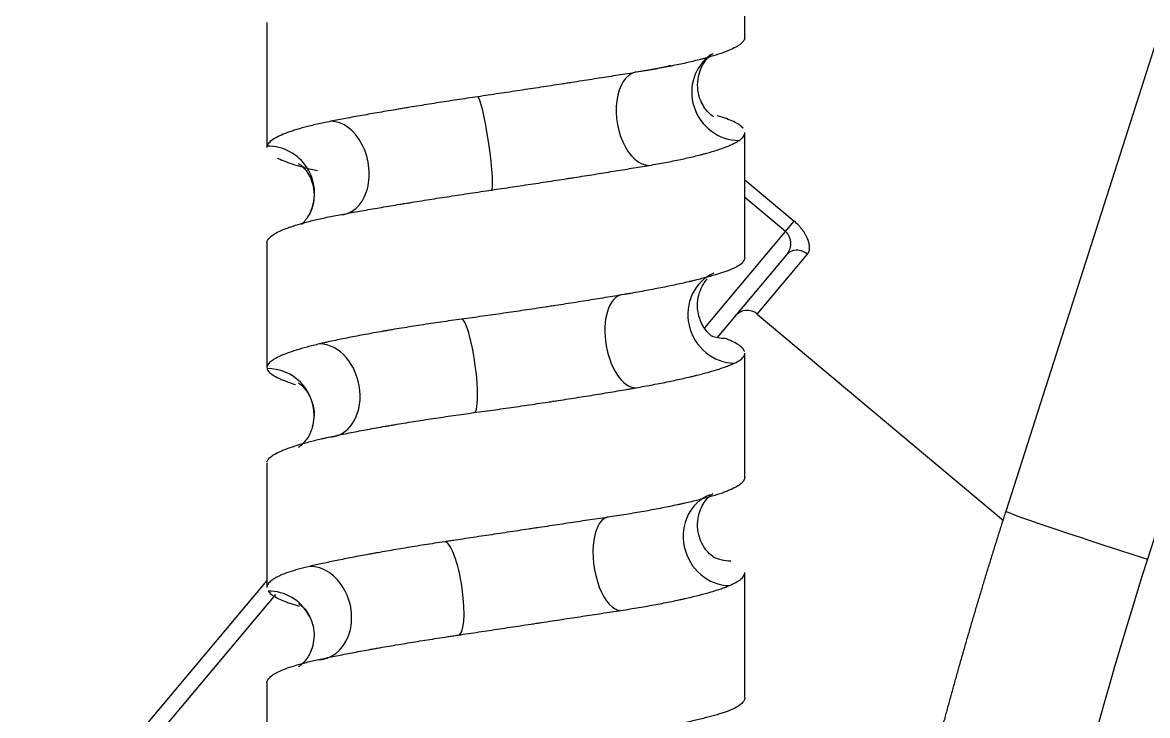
# Model space of a CAD drawing. Header units: millimetres. Extents: x 6110 to 6704, y -2661 to -1821.
# Drawn here: x 6585.37 to 6594.32, y -2381.64 to -2376.13 of the extents above; entities that cross this region are included whole.
import ezdxf

# ---------------------------------------------------------------- set-up
doc = ezdxf.new("R2010")
doc.units = ezdxf.units.MM
doc.header["$LTSCALE"] = 0.1
doc.linetypes.add('HIDDEN2', pattern=[4.7625, 3.175, -1.5875])
doc.layers.add('1', color=4, linetype='HIDDEN2', lineweight=13)
doc.layers.add('DIM', color=3, linetype='Continuous', lineweight=9)

msp = doc.modelspace()

# ---------------------------------------------------------------- hatches: boundary and pattern name
at = {"layer": 'DIM'}
h = msp.add_hatch(dxfattribs=at)
h.set_pattern_fill('ANSI31', color=2)
edge = h.paths.add_edge_path()
edge.add_line((6619.6172, -2595.9805), (6619.6172, -1962.2056))
edge.add_line((6634.6172, -1966.1101), (6619.6172, -1966.1101))
edge.add_line((6634.6172, -2610.9805), (6634.6172, -1966.1101))
edge.add_line((6634.6172, -2610.9805), (6184.4567, -2610.9805))
edge.add_line((6619.6172, -2595.9805), (6184.4567, -2595.9805))
edge.add_line((6184.4567, -2610.9805), (6184.4567, -2595.9805))

# ---------------------------------------------------------------- linework, layer by layer
at = {"layer": '1', "color": 7, "linetype": 'Continuous', "lineweight": -3}
for p, q in [((6593.1962, -2380.015), (6597.5831, -2366.3058)), ((6598.7082, -2366.6868), (6594.3213, -2380.396)), ((6591.1186, -2376.2453), (6591.1187, -2375.256)), ((6587.3186, -2376.1289), (6587.3186, -2377.0718)), ((6587.3186, -2377.0718), (6587.3186, -2377.122)), ((6591.1185, -2377.9989), (6591.1186, -2377.0037)), ((6591.1186, -2377.379), (6591.5112, -2377.7084)), ((6591.4416, -2377.7913), (6591.1186, -2377.5203)), ((6591.4416, -2377.7913), (6591.5112, -2377.7084)), ((6590.8001, -2378.5558), (6591.4416, -2377.7913)), ((6587.3186, -2377.8803), (6587.3185, -2378.8721)), ((6591.4498, -2377.976), (6590.8983, -2378.6332)), ((6591.2183, -2378.4464), (6591.617, -2377.9712)), ((6591.2183, -2378.4464), (6593.1759, -2380.0891)), ((6591.1185, -2379.7452), (6591.1185, -2378.7568)), ((6587.3185, -2379.6296), (6587.3184, -2380.6214)), ((6591.1184, -2381.4983), (6591.1184, -2380.5032)), ((6587.3184, -2380.566), (6585.715, -2382.4769)), ((6585.7304, -2382.653), (6587.3883, -2380.6772)), ((6587.3184, -2381.3797), (6587.3184, -2382.3728))]:
    msp.add_line(p, q, dxfattribs=at)
for centre, radius, start, end in [((6591.1379, -2378.5422), 0.125, 50, 140), ((6628.8467, -2391.4441), 36.25, 162.25533, 177)]:
    msp.add_arc(centre, radius, start, end, dxfattribs=at)
for centre, major_axis, ratio, start_param, end_param in [((6591.0602, -2376.6955), (0.1925, -0.3218), 0.958869, 3.191227, 5.760636), ((6590.3168, -2376.8928), (0.0611, -0.37), 0.5734, 3.046607, 6.188213), ((6589.0492, -2377.0896), (0.0546, -0.371), 0.088867, 6.272263, 9.411101), ((6587.8622, -2377.2858), (0.0704, -0.3683), 0.707422, 6.149127, 9.290799), ((6587.3234, -2377.4815), (0.339, -0.1604), 0.987163, 0.012929, 2.016233), ((6591.5455, -2378.0564), (0.0958, -0.0803), 0.889712, 1.570796, 3.141593), ((6591.0223, -2378.4651), (0.1487, -0.3443), 0.941283, 3.141829, 5.89698), ((6590.2056, -2378.6624), (0.0635, -0.3696), 0.513547, 3.054248, 6.193096), ((6588.9165, -2378.8591), (0.0505, -0.3716), 0.157111, 6.262381, 9.404057), ((6590.9775, -2378.2676), (0.1363, 0.3493), 0.916183, 3.185468, 3.483578), ((6587.772, -2379.0553), (0.0825, -0.3658), 0.753814, 6.116875, 9.255398), ((6587.3192, -2379.251), (0.375, 0.0007), 0.99118, 6.279065, 7.852037), ((6587.3192, -2379.251), (0.375, 0.0007), 0.99118, 6.249366, 6.279065), ((6590.9764, -2380.2348), (0.1356, -0.3496), 0.915302, 3.142183, 5.940375), ((6594.3867, -2380.396), (1.1905, -0.381), 0.015971, 3.141593, 4.662522), ((6590.0887, -2380.432), (0.0562, -0.3708), 0.454537, 3.072214, 6.213896), ((6588.7856, -2380.6287), (0.0558, -0.3708), 0.226023, 6.251479, 9.390011), ((6591.0231, -2380.0373), (0.1489, 0.3442), 0.941439, 3.119949, 3.528557), ((6587.6892, -2380.8248), (0.0825, -0.3658), 0.797753, 6.105495, 9.247133), ((6587.3235, -2381.0205), (0.3368, 0.1648), 0.987005, 0.046312, 1.109161), ((6587.3235, -2381.0205), (0.3368, 0.1648), 0.987005, 6.274617, 6.329498)]:
    msp.add_ellipse(centre, major_axis=major_axis, ratio=ratio, start_param=start_param, end_param=end_param, dxfattribs=at)
for points, knots in [([(6591.1186, -2376.2452), (6591.1186, -2376.2464), (6591.1186, -2376.2475), (6591.1179, -2376.2572), (6591.1117, -2376.2741), (6591.0957, -2376.2909), (6591.08, -2376.3035), (6591.0741, -2376.3077), (6591.0644, -2376.314), (6591.061, -2376.3161), (6591.0539, -2376.3203), (6591.0501, -2376.3224), (6591.0463, -2376.3245)], [0, 0, 0, 0, 0.044618, 0.044618, 0.363079, 0.681539, 0.681539, 0.84077, 0.84077, 0.920385, 0.920385, 1, 1, 1, 1]), ([(6591.0463, -2376.3245), (6591.0309, -2376.3327), (6591.0133, -2376.341), (6590.9736, -2376.3577), (6590.9295, -2376.3744), (6590.8767, -2376.3912), (6590.8337, -2376.4038), (6590.8189, -2376.408), (6590.7957, -2376.4143), (6590.7879, -2376.4164), (6590.7719, -2376.4207), (6590.7638, -2376.4228), (6590.7225, -2376.4333), (6590.6878, -2376.4416), (6590.6148, -2376.4581), (6590.5383, -2376.4743), (6590.455, -2376.4902), (6590.3899, -2376.5019), (6590.3677, -2376.5058), (6590.3225, -2376.5135), (6590.2995, -2376.5174), (6590.2761, -2376.5212)], [0, 0, 0, 0, 0.125, 0.125, 0.25, 0.375, 0.375, 0.4375, 0.4375, 0.46875, 0.46875, 0.5, 0.5, 0.625, 0.625, 0.75, 0.875, 0.875, 0.9375, 0.9375, 1, 1, 1, 1]), ([(6590.8701, -2376.8774), (6590.8701, -2376.8775), (6590.862, -2376.8733), (6590.8097, -2376.8316), (6590.7399, -2376.7078), (6590.7406, -2376.5389), (6590.8096, -2376.4187), (6590.8555, -2376.3818), (6590.8655, -2376.3743), (6590.8677, -2376.3736)], [0, 0, 0, 0, 0.111713, 0.262227, 0.426468, 0.620916, 0.786736, 0.925954, 1, 1, 1, 1]), ([(6590.2761, -2376.5212), (6590.2289, -2376.5288), (6590.1808, -2376.5366), (6590.0824, -2376.5523), (6589.982, -2376.5682), (6589.8776, -2376.5846), (6589.7979, -2376.597), (6589.771, -2376.6012), (6589.7304, -2376.6075), (6589.7168, -2376.6096), (6589.6894, -2376.6138), (6589.6757, -2376.6159), (6589.607, -2376.6265), (6589.5519, -2376.6349), (6589.4414, -2376.6518), (6589.3306, -2376.6686), (6589.2192, -2376.6853), (6589.1074, -2376.7019), (6589.0513, -2376.7103), (6588.9951, -2376.7185)], [0, 0, 0, 0, 0.125, 0.125, 0.25, 0.375, 0.375, 0.4375, 0.4375, 0.46875, 0.46875, 0.5, 0.5, 0.625, 0.625, 0.75, 0.875, 0.875, 1, 1, 1, 1]), ([(6590.5305, -2376.4714), (6590.5177, -2376.4741), (6590.4347, -2376.4914), (6590.3419, -2376.5085), (6590.2557, -2376.5228)], [0, 0, 0, 0, 0.15685, 1, 1, 1, 1]), ([(6588.9951, -2376.7185), (6588.9393, -2376.7268), (6588.8842, -2376.735), (6588.7753, -2376.7516), (6588.6679, -2376.7682), (6588.5632, -2376.7849), (6588.4857, -2376.7974), (6588.4601, -2376.8016), (6588.4219, -2376.8079), (6588.4092, -2376.81), (6588.3839, -2376.8142), (6588.3713, -2376.8163), (6588.3087, -2376.8268), (6588.2602, -2376.835), (6588.1659, -2376.8514), (6588.0744, -2376.8675), (6587.9886, -2376.8833), (6587.9265, -2376.895), (6587.9061, -2376.8988), (6587.8661, -2376.9065), (6587.8464, -2376.9103), (6587.8273, -2376.9141)], [0, 0, 0, 0, 0.125, 0.125, 0.25, 0.375, 0.375, 0.4375, 0.4375, 0.46875, 0.46875, 0.5, 0.5, 0.625, 0.625, 0.75, 0.875, 0.875, 0.9375, 0.9375, 1, 1, 1, 1]), ([(6591.1047, -2376.9691), (6591.1038, -2376.9681), (6591.103, -2376.967), (6591.0947, -2376.9575), (6591.0849, -2376.9492), (6591.0606, -2376.9327), (6591.0317, -2376.9165), (6590.9935, -2376.9006), (6590.9613, -2376.8888), (6590.95, -2376.8849), (6590.9261, -2376.8772), (6590.9135, -2376.8733), (6590.9005, -2376.8696)], [0, 0, 0, 0, 0.02992, 0.02992, 0.27244, 0.27244, 0.51496, 0.75748, 0.75748, 0.87874, 0.87874, 1, 1, 1, 1]), ([(6587.8273, -2376.9141), (6587.7886, -2376.9217), (6587.7521, -2376.9294), (6587.6834, -2376.945), (6587.6188, -2376.9608), (6587.5624, -2376.9771), (6587.5233, -2376.9894), (6587.5045, -2376.9957), (6587.4869, -2377.002), (6587.4755, -2377.0062), (6587.4699, -2377.0083), (6587.4428, -2377.0188), (6587.4236, -2377.0272), (6587.3899, -2377.044), (6587.3611, -2377.0607), (6587.3418, -2377.0773), (6587.3273, -2377.0939), (6587.3225, -2377.1022), (6587.3202, -2377.1105)], [0, 0, 0, 0, 0.125, 0.125, 0.25, 0.375, 0.375, 0.4375, 0.46875, 0.46875, 0.5, 0.5, 0.625, 0.625, 0.75, 0.875, 0.875, 1, 1, 1, 1]), ([(6590.3576, -2377.2644), (6590.4029, -2377.2568), (6590.4464, -2377.2491), (6590.5298, -2377.2333), (6590.6096, -2377.2174), (6590.6821, -2377.2011), (6590.7338, -2377.1886), (6590.759, -2377.1824), (6590.7831, -2377.176), (6590.799, -2377.1718), (6590.8068, -2377.1697), (6590.8451, -2377.1591), (6590.8734, -2377.1506), (6590.9255, -2377.1337), (6590.9731, -2377.1168), (6591.0118, -2377.1), (6591.0373, -2377.0874), (6591.0453, -2377.0832), (6591.0563, -2377.0769), (6591.0599, -2377.0748), (6591.0667, -2377.0706), (6591.0699, -2377.0685), (6591.073, -2377.0665)], [0, 0, 0, 0, 0.125, 0.125, 0.25, 0.375, 0.375, 0.4375, 0.46875, 0.46875, 0.5, 0.5, 0.625, 0.625, 0.75, 0.875, 0.875, 0.9375, 0.9375, 0.96875, 0.96875, 1, 1, 1, 1]), ([(6591.073, -2377.0665), (6591.0852, -2377.0582), (6591.0949, -2377.0499), (6591.1095, -2377.0332), (6591.1168, -2377.0206), (6591.1186, -2377.008), (6591.1186, -2377.0037)], [0, 0, 0, 0, 0.398624, 0.398624, 0.797248, 1, 1, 1, 1]), ([(6587.4032, -2377.2069), (6587.4053, -2377.208), (6587.4074, -2377.209), (6587.4267, -2377.2184), (6587.4461, -2377.2267), (6587.4893, -2377.243), (6587.5368, -2377.2591), (6587.5929, -2377.2749), (6587.6384, -2377.2865), (6587.6541, -2377.2904), (6587.6866, -2377.2981), (6587.7035, -2377.3019), (6587.7208, -2377.3057)], [0, 0, 0, 0, 0.030273, 0.030273, 0.272704, 0.272704, 0.515136, 0.757568, 0.757568, 0.878784, 0.878784, 1, 1, 1, 1]), ([(6587.5708, -2377.2501), (6587.5708, -2377.2501), (6587.5786, -2377.2546), (6587.6269, -2377.2936), (6587.6961, -2377.4132), (6587.697, -2377.5531), (6587.6714, -2377.6229), (6587.6624, -2377.6419)], [0, 0, 0, 0, 0.15566, 0.37388, 0.60889, 0.8925, 1, 1, 1, 1]), ([(6589.1034, -2377.4606), (6589.1595, -2377.4524), (6589.2154, -2377.4441), (6589.3265, -2377.4276), (6589.437, -2377.4109), (6589.5465, -2377.3942), (6589.6283, -2377.3816), (6589.6554, -2377.3774), (6589.6961, -2377.3711), (6589.7096, -2377.369), (6589.7367, -2377.3648), (6589.7502, -2377.3627), (6589.8173, -2377.3522), (6589.87, -2377.3439), (6589.9732, -2377.3275), (6590.0743, -2377.3112), (6590.1712, -2377.2954), (6590.2424, -2377.2837), (6590.2658, -2377.2798), (6590.3121, -2377.2721), (6590.3351, -2377.2682), (6590.3576, -2377.2644)], [0, 0, 0, 0, 0.125, 0.125, 0.25, 0.375, 0.375, 0.4375, 0.4375, 0.46875, 0.46875, 0.5, 0.5, 0.625, 0.625, 0.75, 0.875, 0.875, 0.9375, 0.9375, 1, 1, 1, 1]), ([(6587.8972, -2377.6574), (6587.938, -2377.6498), (6587.9802, -2377.6421), (6588.0675, -2377.6265), (6588.1575, -2377.6106), (6588.2531, -2377.5944), (6588.3268, -2377.582), (6588.3642, -2377.5757), (6588.4024, -2377.5694), (6588.4281, -2377.5652), (6588.441, -2377.5631), (6588.5057, -2377.5526), (6588.558, -2377.5442), (6588.6639, -2377.5274), (6588.7709, -2377.5106), (6588.8804, -2377.4939), (6588.991, -2377.4772), (6589.0469, -2377.4689), (6589.1034, -2377.4606)], [0, 0, 0, 0, 0.125, 0.125, 0.25, 0.375, 0.375, 0.4375, 0.46875, 0.46875, 0.5, 0.5, 0.625, 0.625, 0.75, 0.875, 0.875, 1, 1, 1, 1]), ([(6587.3277, -2377.8526), (6587.3332, -2377.8444), (6587.3412, -2377.8362), (6587.3618, -2377.8197), (6587.3871, -2377.8031), (6587.4217, -2377.7865), (6587.4512, -2377.774), (6587.4617, -2377.7698), (6587.4782, -2377.7635), (6587.4839, -2377.7614), (6587.4955, -2377.7572), (6587.5015, -2377.7551), (6587.532, -2377.7447), (6587.5584, -2377.7364), (6587.6153, -2377.7201), (6587.6763, -2377.7039), (6587.7452, -2377.6882), (6587.7999, -2377.6765), (6587.8186, -2377.6727), (6587.8572, -2377.665), (6587.877, -2377.6612), (6587.8972, -2377.6574)], [0, 0, 0, 0, 0.125, 0.125, 0.25, 0.375, 0.375, 0.4375, 0.4375, 0.46875, 0.46875, 0.5, 0.5, 0.625, 0.625, 0.75, 0.875, 0.875, 0.9375, 0.9375, 1, 1, 1, 1]), ([(6587.6624, -2377.6419), (6587.6406, -2377.6774), (6587.6174, -2377.713), (6587.598, -2377.7319), (6587.5938, -2377.7356)], [0, 0, 0, 0, 0.76365, 1, 1, 1, 1]), ([(6591.617, -2377.9712), (6591.6221, -2377.9651), (6591.6261, -2377.9581), (6591.6303, -2377.9462), (6591.6314, -2377.942), (6591.6327, -2377.9354), (6591.6331, -2377.9331), (6591.6336, -2377.9285), (6591.6338, -2377.9261), (6591.6344, -2377.914), (6591.6337, -2377.9037), (6591.6308, -2377.8872), (6591.6295, -2377.8815), (6591.6271, -2377.8728), (6591.6263, -2377.8698), (6591.6243, -2377.8638), (6591.6233, -2377.8608), (6591.6177, -2377.8457), (6591.6121, -2377.8333), (6591.6033, -2377.8172), (6591.6014, -2377.814), (6591.5976, -2377.8075), (6591.5916, -2377.7979), (6591.5806, -2377.7818), (6591.5706, -2377.769), (6591.5626, -2377.7594), (6591.5599, -2377.7562), (6591.5543, -2377.7499), (6591.5514, -2377.7468), (6591.537, -2377.7314), (6591.5245, -2377.7196), (6591.5112, -2377.7084)], [0, 0, 0, 0, 0.125, 0.125, 0.1875, 0.1875, 0.21875, 0.21875, 0.25, 0.25, 0.375, 0.375, 0.4375, 0.4375, 0.46875, 0.46875, 0.5, 0.5, 0.625, 0.625, 0.65625, 0.65625, 0.6875, 0.75, 0.8125, 0.8125, 0.84375, 0.84375, 0.875, 0.875, 1, 1, 1, 1]), ([(6587.3186, -2377.8798), (6587.3186, -2377.879), (6587.3186, -2377.8783), (6587.3192, -2377.8692), (6587.3222, -2377.8609), (6587.3277, -2377.8526)], [0, 0, 0, 0, 0.086357, 0.086357, 1, 1, 1, 1]), ([(6591.4416, -2377.7913), (6591.4495, -2377.798), (6591.4562, -2377.8055), (6591.4646, -2377.818), (6591.4671, -2377.8223), (6591.4715, -2377.8309), (6591.4733, -2377.8353), (6591.4765, -2377.844), (6591.4778, -2377.8484), (6591.4794, -2377.855), (6591.4799, -2377.8572), (6591.4807, -2377.8616), (6591.4811, -2377.8638), (6591.4826, -2377.8747), (6591.4829, -2377.8831), (6591.4823, -2377.8956), (6591.4819, -2377.8997), (6591.4808, -2377.9077), (6591.4801, -2377.9116), (6591.4775, -2377.9232), (6591.4753, -2377.9306), (6591.4696, -2377.9449), (6591.4663, -2377.9516), (6591.4587, -2377.9644), (6591.4545, -2377.9704), (6591.4498, -2377.976)], [0, 0, 0, 0, 0.125, 0.125, 0.1875, 0.1875, 0.25, 0.25, 0.3125, 0.3125, 0.34375, 0.34375, 0.375, 0.375, 0.5, 0.5, 0.5625, 0.5625, 0.625, 0.625, 0.75, 0.75, 0.875, 0.875, 1, 1, 1, 1]), ([(6591.1185, -2377.999), (6591.1186, -2378.0068), (6591.1165, -2378.0145), (6591.1078, -2378.0303), (6591.094, -2378.0466), (6591.0706, -2378.0625), (6591.0494, -2378.0742), (6591.0417, -2378.0781), (6591.0251, -2378.0859), (6591.0162, -2378.0897), (6591.0067, -2378.0935)], [0, 0, 0, 0, 0.235599, 0.235599, 0.490399, 0.7452, 0.7452, 0.8726, 0.8726, 1, 1, 1, 1]), ([(6591.0067, -2378.0935), (6590.9875, -2378.1012), (6590.9661, -2378.1089), (6590.919, -2378.1246), (6590.8676, -2378.1406), (6590.8077, -2378.157), (6590.7596, -2378.1694), (6590.743, -2378.1736), (6590.7173, -2378.1799), (6590.7086, -2378.182), (6590.6909, -2378.1862), (6590.6819, -2378.1883), (6590.6365, -2378.1989), (6590.5986, -2378.2074), (6590.5194, -2378.2243), (6590.4369, -2378.2411), (6590.3481, -2378.2579), (6590.279, -2378.2705), (6590.2555, -2378.2747), (6590.2197, -2378.281), (6590.2077, -2378.2831), (6590.1834, -2378.2872), (6590.1712, -2378.2893), (6590.1589, -2378.2914)], [0, 0, 0, 0, 0.125, 0.125, 0.25, 0.375, 0.375, 0.4375, 0.4375, 0.46875, 0.46875, 0.5, 0.5, 0.625, 0.625, 0.75, 0.875, 0.875, 0.9375, 0.9375, 0.96875, 0.96875, 1, 1, 1, 1]), ([(6590.8654, -2378.6282), (6590.8653, -2378.6279), (6590.8624, -2378.6251), (6590.8375, -2378.6114), (6590.7635, -2378.5208), (6590.7274, -2378.3574), (6590.7738, -2378.2268), (6590.8094, -2378.1795), (6590.8193, -2378.1682)], [0, 0, 0, 0, 0.045862, 0.243429, 0.43542, 0.679108, 0.907662, 1, 1, 1, 1]), ([(6590.1589, -2378.2914), (6590.11, -2378.2997), (6590.0602, -2378.3079), (6589.9589, -2378.3246), (6589.856, -2378.3412), (6589.7498, -2378.358), (6589.6688, -2378.3706), (6589.6417, -2378.3748), (6589.6006, -2378.3811), (6589.5868, -2378.3832), (6589.5592, -2378.3875), (6589.5453, -2378.3896), (6589.4761, -2378.4001), (6589.4207, -2378.4084), (6589.3099, -2378.4248), (6589.1992, -2378.441), (6589.0885, -2378.4567), (6588.9778, -2378.4722), (6588.9225, -2378.4799), (6588.8672, -2378.4875)], [0, 0, 0, 0, 0.125, 0.125, 0.25, 0.375, 0.375, 0.4375, 0.4375, 0.46875, 0.46875, 0.5, 0.5, 0.625, 0.625, 0.75, 0.875, 0.875, 1, 1, 1, 1]), ([(6588.8672, -2378.4875), (6588.8115, -2378.4951), (6588.7567, -2378.5028), (6588.6489, -2378.5184), (6588.5428, -2378.5343), (6588.4402, -2378.5505), (6588.3646, -2378.5629), (6588.3396, -2378.5671), (6588.3025, -2378.5733), (6588.2902, -2378.5754), (6588.2656, -2378.5796), (6588.2534, -2378.5817), (6588.1929, -2378.5923), (6588.1462, -2378.6007), (6588.0558, -2378.6175), (6587.9686, -2378.6342), (6587.8877, -2378.6509), (6587.8294, -2378.6634), (6587.8103, -2378.6676), (6587.7824, -2378.6738), (6587.7731, -2378.6759), (6587.755, -2378.6801), (6587.746, -2378.6821), (6587.7371, -2378.6842)], [0, 0, 0, 0, 0.125, 0.125, 0.25, 0.375, 0.375, 0.4375, 0.4375, 0.46875, 0.46875, 0.5, 0.5, 0.625, 0.625, 0.75, 0.875, 0.875, 0.9375, 0.9375, 0.96875, 0.96875, 1, 1, 1, 1]), ([(6591.1164, -2378.7439), (6591.1159, -2378.7425), (6591.1154, -2378.7411), (6591.1114, -2378.7313), (6591.1054, -2378.7228), (6591.0886, -2378.7059), (6591.067, -2378.689), (6591.0358, -2378.6722), (6591.0088, -2378.6595), (6590.9992, -2378.6553), (6590.9838, -2378.6491), (6590.9785, -2378.647), (6590.9677, -2378.6428), (6590.9621, -2378.6407), (6590.9564, -2378.6386)], [0, 0, 0, 0, 0.039561, 0.039561, 0.279671, 0.279671, 0.51978, 0.75989, 0.75989, 0.879945, 0.879945, 0.939973, 0.939973, 1, 1, 1, 1]), ([(6587.7371, -2378.6842), (6587.7019, -2378.6924), (6587.6689, -2378.7007), (6587.6071, -2378.7172), (6587.5496, -2378.7338), (6587.5006, -2378.7504), (6587.4671, -2378.763), (6587.4511, -2378.7692), (6587.4364, -2378.7755), (6587.4269, -2378.7797), (6587.4222, -2378.7818), (6587.3998, -2378.7923), (6587.3844, -2378.8005), (6587.3584, -2378.8169), (6587.3372, -2378.833), (6587.3255, -2378.8487), (6587.3187, -2378.8642), (6587.3177, -2378.8718), (6587.3192, -2378.8794)], [0, 0, 0, 0, 0.125, 0.125, 0.25, 0.375, 0.375, 0.4375, 0.46875, 0.46875, 0.5, 0.5, 0.625, 0.625, 0.75, 0.875, 0.875, 1, 1, 1, 1]), ([(6591.0379, -2378.8368), (6591.0543, -2378.8291), (6591.068, -2378.8213), (6591.0907, -2378.8056), (6591.1084, -2378.7897), (6591.1163, -2378.7733), (6591.1183, -2378.7624), (6591.1185, -2378.7598), (6591.1185, -2378.7571)], [0, 0, 0, 0, 0.30182, 0.30182, 0.60364, 0.905459, 0.905459, 1, 1, 1, 1]), ([(6590.2518, -2379.0334), (6590.299, -2379.0252), (6590.3444, -2379.0169), (6590.432, -2379.0003), (6590.5163, -2378.9836), (6590.594, -2378.9668), (6590.6498, -2378.9542), (6590.6771, -2378.9479), (6590.7034, -2378.9416), (6590.7207, -2378.9374), (6590.7293, -2378.9352), (6590.7714, -2378.9247), (6590.8029, -2378.9164), (6590.8615, -2378.8999), (6590.9159, -2378.8837), (6590.9617, -2378.8678), (6590.9927, -2378.856), (6591.0026, -2378.8521), (6591.0211, -2378.8444), (6591.0298, -2378.8406), (6591.0379, -2378.8368)], [0, 0, 0, 0, 0.125, 0.125, 0.25, 0.375, 0.375, 0.4375, 0.46875, 0.46875, 0.5, 0.5, 0.625, 0.625, 0.75, 0.875, 0.875, 0.9375, 0.9375, 1, 1, 1, 1]), ([(6587.3192, -2378.8794), (6587.3207, -2378.8869), (6587.3248, -2378.8946), (6587.3377, -2378.9102), (6587.3556, -2378.926), (6587.383, -2378.9422), (6587.4072, -2378.9546), (6587.4159, -2378.9587), (6587.4298, -2378.965), (6587.4347, -2378.9671), (6587.4446, -2378.9713), (6587.4497, -2378.9734), (6587.4759, -2378.9839), (6587.4991, -2378.9923), (6587.5313, -2379.003), (6587.5384, -2379.0053), (6587.5457, -2379.0076)], [0, 0, 0, 0, 0.189614, 0.189614, 0.379228, 0.568842, 0.568842, 0.663649, 0.663649, 0.711052, 0.711052, 0.758456, 0.758456, 0.94807, 0.94807, 1, 1, 1, 1]), ([(6587.5688, -2378.9949), (6587.5688, -2378.995), (6587.5712, -2378.9964), (6587.5944, -2379.0105), (6587.6599, -2379.0861), (6587.6919, -2379.1834), (6587.6941, -2379.2413), (6587.6942, -2379.2504)], [0, 0, 0, 0, 0.076351, 0.36309, 0.633544, 0.943741, 1, 1, 1, 1]), ([(6588.9658, -2379.2308), (6589.022, -2379.2232), (6589.078, -2379.2155), (6589.19, -2379.1998), (6589.3017, -2379.1839), (6589.4131, -2379.1676), (6589.4964, -2379.1552), (6589.5242, -2379.1511), (6589.5657, -2379.1448), (6589.5796, -2379.1427), (6589.6073, -2379.1385), (6589.6211, -2379.1364), (6589.69, -2379.1258), (6589.7441, -2379.1174), (6589.8506, -2379.1005), (6589.9552, -2379.0837), (6590.0563, -2379.0669), (6590.1307, -2379.0543), (6590.1553, -2379.0501), (6590.1918, -2379.0438), (6590.2039, -2379.0418), (6590.228, -2379.0376), (6590.24, -2379.0355), (6590.2518, -2379.0334)], [0, 0, 0, 0, 0.125, 0.125, 0.25, 0.375, 0.375, 0.4375, 0.4375, 0.46875, 0.46875, 0.5, 0.5, 0.625, 0.625, 0.75, 0.875, 0.875, 0.9375, 0.9375, 0.96875, 0.96875, 1, 1, 1, 1]), ([(6587.6942, -2379.2504), (6587.6895, -2379.3068), (6587.6732, -2379.3926), (6587.6086, -2379.4779), (6587.5748, -2379.5035), (6587.5692, -2379.5068), (6587.5691, -2379.5068)], [0, 0, 0, 0, 0.319406, 0.58306, 0.821833, 1, 1, 1, 1]), ([(6587.8076, -2379.4263), (6587.8454, -2379.4181), (6587.8846, -2379.4099), (6587.9662, -2379.3933), (6588.0508, -2379.3767), (6588.1414, -2379.36), (6588.2116, -2379.3475), (6588.2473, -2379.3412), (6588.2838, -2379.3349), (6588.3084, -2379.3307), (6588.3207, -2379.3285), (6588.3829, -2379.3181), (6588.4333, -2379.3098), (6588.5358, -2379.2934), (6588.6397, -2379.2773), (6588.7466, -2379.2615), (6588.8551, -2379.246), (6588.91, -2379.2383), (6588.9658, -2379.2308)], [0, 0, 0, 0, 0.125, 0.125, 0.25, 0.375, 0.375, 0.4375, 0.46875, 0.46875, 0.5, 0.5, 0.625, 0.625, 0.75, 0.875, 0.875, 1, 1, 1, 1]), ([(6587.3191, -2379.6227), (6587.3205, -2379.6152), (6587.3245, -2379.6075), (6587.3373, -2379.5919), (6587.355, -2379.5761), (6587.3823, -2379.5598), (6587.4064, -2379.5475), (6587.415, -2379.5434), (6587.4289, -2379.5371), (6587.4337, -2379.535), (6587.4436, -2379.5308), (6587.4487, -2379.5287), (6587.4749, -2379.5182), (6587.498, -2379.5098), (6587.5485, -2379.493), (6587.6032, -2379.4763), (6587.6663, -2379.4596), (6587.7169, -2379.4471), (6587.7343, -2379.4429), (6587.7613, -2379.4367), (6587.7704, -2379.4346), (6587.7888, -2379.4305), (6587.7982, -2379.4284), (6587.8076, -2379.4263)], [0, 0, 0, 0, 0.125, 0.125, 0.25, 0.375, 0.375, 0.4375, 0.4375, 0.46875, 0.46875, 0.5, 0.5, 0.625, 0.625, 0.75, 0.875, 0.875, 0.9375, 0.9375, 0.96875, 0.96875, 1, 1, 1, 1]), ([(6591.1185, -2379.7449), (6591.1185, -2379.7466), (6591.1183, -2379.7483), (6591.1179, -2379.7521), (6591.1174, -2379.7542), (6591.1163, -2379.7584), (6591.1155, -2379.7605), (6591.1111, -2379.7712), (6591.105, -2379.7796), (6591.0881, -2379.7965), (6591.0664, -2379.8134), (6591.0351, -2379.8302), (6591.0079, -2379.8428), (6590.9983, -2379.847), (6590.9829, -2379.8533), (6590.9776, -2379.8554), (6590.9667, -2379.8596), (6590.9611, -2379.8617), (6590.9554, -2379.8638)], [0, 0, 0, 0, 0.043061, 0.043061, 0.096224, 0.096224, 0.149388, 0.149388, 0.362041, 0.362041, 0.574694, 0.787347, 0.787347, 0.893673, 0.893673, 0.946837, 0.946837, 1, 1, 1, 1]), ([(6590.9554, -2379.8638), (6590.9326, -2379.872), (6590.9077, -2379.8803), (6590.8538, -2379.897), (6590.7959, -2379.9137), (6590.7299, -2379.9304), (6590.6774, -2379.943), (6590.6504, -2379.9494), (6590.6222, -2379.9557), (6590.6031, -2379.9599), (6590.5935, -2379.962), (6590.5447, -2379.9726), (6590.5041, -2379.9809), (6590.4201, -2379.9973), (6590.3332, -2380.0136), (6590.2404, -2380.0294), (6590.1685, -2380.0411), (6590.1442, -2380.045), (6590.0948, -2380.0527), (6590.0697, -2380.0566), (6590.0443, -2380.0604)], [0, 0, 0, 0, 0.125, 0.125, 0.25, 0.375, 0.375, 0.4375, 0.46875, 0.46875, 0.5, 0.5, 0.625, 0.625, 0.75, 0.875, 0.875, 0.9375, 0.9375, 1, 1, 1, 1]), ([(6590.8768, -2380.3852), (6590.8767, -2380.3859), (6590.8666, -2380.3764), (6590.8069, -2380.3299), (6590.7378, -2380.2006), (6590.7423, -2380.0332), (6590.81, -2379.9179), (6590.8578, -2379.8783), (6590.8655, -2379.8745), (6590.8654, -2379.8745)], [0, 0, 0, 0, 0.123745, 0.265718, 0.422935, 0.605943, 0.759528, 0.889666, 1, 1, 1, 1]), ([(6591.4635, -2389.4815), (6591.4643, -2389.4655), (6591.466, -2389.4337), (6591.4686, -2389.3859), (6591.4713, -2389.3381), (6591.474, -2389.2903), (6591.4768, -2389.2424), (6591.4796, -2389.1946), (6591.4825, -2389.1468), (6591.4855, -2389.099), (6591.4885, -2389.0512), (6591.4916, -2389.0034), (6591.4947, -2388.9556), (6591.4979, -2388.9078), (6591.5012, -2388.86), (6591.5045, -2388.8122), (6591.5079, -2388.7644), (6591.5114, -2388.7165), (6591.5149, -2388.6687), (6591.5185, -2388.6209), (6591.5221, -2388.5731), (6591.5258, -2388.5253), (6591.5296, -2388.4775), (6591.5334, -2388.4297), (6591.5373, -2388.3819), (6591.5412, -2388.3341), (6591.5453, -2388.2863), (6591.5493, -2388.2385), (6591.5535, -2388.1907), (6591.5577, -2388.1429), (6591.5619, -2388.0952), (6591.5662, -2388.0474), (6591.5706, -2387.9996), (6591.575, -2387.9518), (6591.5795, -2387.904), (6591.5841, -2387.8562), (6591.5887, -2387.8084), (6591.5934, -2387.7607), (6591.5982, -2387.7129), (6591.603, -2387.6651), (6591.6078, -2387.6173), (6591.6128, -2387.5696), (6591.6178, -2387.5218), (6591.6228, -2387.474), (6591.6279, -2387.4263), (6591.6331, -2387.3785), (6591.6383, -2387.3308), (6591.6436, -2387.283), (6591.649, -2387.2353), (6591.6544, -2387.1875), (6591.6599, -2387.1398), (6591.6655, -2387.092), (6591.6711, -2387.0443), (6591.6767, -2386.9966), (6591.6825, -2386.9488), (6591.6883, -2386.9011), (6591.6941, -2386.8534), (6591.7, -2386.8057), (6591.706, -2386.758), (6591.7121, -2386.7103), (6591.7182, -2386.6626), (6591.7243, -2386.6149), (6591.7305, -2386.5672), (6591.7368, -2386.5195), (6591.7432, -2386.4718), (6591.7496, -2386.4241), (6591.7561, -2386.3764), (6591.7626, -2386.3287), (6591.7692, -2386.2811), (6591.7759, -2386.2334), (6591.7826, -2386.1857), (6591.7893, -2386.1381), (6591.7962, -2386.0904), (6591.8031, -2386.0428), (6591.8101, -2385.9951), (6591.8171, -2385.9475), (6591.8242, -2385.8999), (6591.8313, -2385.8522), (6591.8385, -2385.8046), (6591.8458, -2385.757), (6591.8532, -2385.7094), (6591.8605, -2385.6618), (6591.868, -2385.6142), (6591.8755, -2385.5666), (6591.8831, -2385.519), (6591.8908, -2385.4715), (6591.8985, -2385.4239), (6591.9062, -2385.3763), (6591.9141, -2385.3288), (6591.922, -2385.2812), (6591.9299, -2385.2336), (6591.9379, -2385.1861), (6591.946, -2385.1386), (6591.9541, -2385.091), (6591.9623, -2385.0435), (6591.9706, -2384.996), (6591.9789, -2384.9485), (6591.9873, -2384.901), (6591.9958, -2384.8535), (6592.0043, -2384.806), (6592.0128, -2384.7585), (6592.0215, -2384.7111), (6592.0302, -2384.6636), (6592.0389, -2384.6162), (6592.0477, -2384.5687), (6592.0566, -2384.5213), (6592.0656, -2384.4738), (6592.0746, -2384.4264), (6592.0836, -2384.379), (6592.0928, -2384.3316), (6592.1019, -2384.2842), (6592.1112, -2384.2368), (6592.1205, -2384.1894), (6592.1299, -2384.142), (6592.1393, -2384.0946), (6592.1488, -2384.0473), (6592.1584, -2383.9999), (6592.168, -2383.9526), (6592.1777, -2383.9053), (6592.1874, -2383.8579), (6592.1972, -2383.8106), (6592.2071, -2383.7633), (6592.217, -2383.716), (6592.227, -2383.6687), (6592.2371, -2383.6214), (6592.2472, -2383.5742), (6592.2574, -2383.5269), (6592.2676, -2383.4797), (6592.2779, -2383.4324), (6592.2883, -2383.3852), (6592.2987, -2383.338), (6592.3092, -2383.2907), (6592.3197, -2383.2435), (6592.3303, -2383.1963), (6592.341, -2383.1492), (6592.3517, -2383.102), (6592.3625, -2383.0548), (6592.3734, -2383.0077), (6592.3843, -2382.9605), (6592.3953, -2382.9134), (6592.4063, -2382.8663), (6592.4174, -2382.8192), (6592.4286, -2382.7721), (6592.4398, -2382.725), (6592.4511, -2382.6779), (6592.4624, -2382.6308), (6592.4738, -2382.5838), (6592.4853, -2382.5367), (6592.4968, -2382.4897), (6592.5084, -2382.4427), (6592.5201, -2382.3957), (6592.5318, -2382.3487), (6592.5436, -2382.3017), (6592.5554, -2382.2547), (6592.5673, -2382.2077), (6592.5793, -2382.1608), (6592.5913, -2382.1138), (6592.6034, -2382.0669), (6592.6156, -2382.02), (6592.6278, -2381.9731), (6592.64, -2381.9262), (6592.6524, -2381.8793), (6592.6648, -2381.8324), (6592.6772, -2381.7856), (6592.6898, -2381.7387), (6592.7023, -2381.6919), (6592.715, -2381.6451), (6592.7277, -2381.5983), (6592.7404, -2381.5515), (6592.7533, -2381.5047), (6592.7662, -2381.4579), (6592.7791, -2381.4112), (6592.7921, -2381.3644), (6592.8052, -2381.3177), (6592.8183, -2381.271), (6592.8315, -2381.2243), (6592.8448, -2381.1776), (6592.8581, -2381.1309), (6592.8715, -2381.0843), (6592.8849, -2381.0376), (6592.8984, -2380.991), (6592.912, -2380.9443), (6592.9256, -2380.8977), (6592.9393, -2380.8512), (6592.9531, -2380.8046), (6592.9669, -2380.758), (6592.9807, -2380.7115), (6592.9947, -2380.6649), (6593.0087, -2380.6184), (6593.0227, -2380.5719), (6593.0368, -2380.5254), (6593.051, -2380.4789), (6593.0653, -2380.4325), (6593.0796, -2380.386), (6593.0939, -2380.3396), (6593.1083, -2380.2932), (6593.1228, -2380.2468), (6593.1374, -2380.2004), (6593.152, -2380.154), (6593.1666, -2380.1077), (6593.1814, -2380.0613), (6593.1912, -2380.0304), (6593.1962, -2380.015)], [0, 0, 0, 0, 0.004961, 0.009922, 0.014883, 0.019845, 0.024807, 0.02977, 0.034733, 0.039696, 0.04466, 0.049625, 0.054589, 0.059554, 0.06452, 0.069485, 0.074452, 0.079418, 0.084385, 0.089353, 0.09432, 0.099288, 0.104257, 0.109226, 0.114195, 0.119165, 0.124135, 0.129106, 0.134077, 0.139048, 0.14402, 0.148992, 0.153964, 0.158937, 0.16391, 0.168884, 0.173858, 0.178833, 0.183808, 0.188783, 0.193759, 0.198735, 0.203711, 0.208688, 0.213665, 0.218643, 0.223621, 0.228599, 0.233578, 0.238557, 0.243537, 0.248517, 0.253497, 0.258478, 0.263459, 0.268441, 0.273423, 0.278405, 0.283388, 0.288371, 0.293355, 0.298339, 0.303323, 0.308308, 0.313293, 0.318278, 0.323264, 0.328251, 0.333237, 0.338224, 0.343212, 0.3482, 0.353188, 0.358177, 0.363166, 0.368155, 0.373145, 0.378135, 0.383126, 0.388117, 0.393109, 0.398101, 0.403093, 0.408085, 0.413078, 0.418072, 0.423066, 0.42806, 0.433055, 0.43805, 0.443045, 0.448041, 0.453037, 0.458034, 0.463031, 0.468028, 0.473026, 0.478024, 0.483023, 0.488022, 0.493021, 0.498021, 0.503021, 0.508021, 0.513022, 0.518024, 0.523025, 0.528028, 0.53303, 0.538033, 0.543036, 0.54804, 0.553044, 0.558049, 0.563054, 0.568059, 0.573065, 0.578071, 0.583077, 0.588084, 0.593092, 0.598099, 0.603107, 0.608116, 0.613125, 0.618134, 0.623144, 0.628154, 0.633164, 0.638175, 0.643186, 0.648198, 0.65321, 0.658222, 0.663235, 0.668248, 0.673262, 0.678276, 0.683291, 0.688305, 0.693321, 0.698336, 0.703352, 0.708369, 0.713385, 0.718403, 0.72342, 0.728438, 0.733457, 0.738475, 0.743495, 0.748514, 0.753534, 0.758555, 0.763575, 0.768597, 0.773618, 0.77864, 0.783662, 0.788685, 0.793708, 0.798732, 0.803756, 0.80878, 0.813805, 0.81883, 0.823856, 0.828882, 0.833908, 0.838935, 0.843962, 0.848989, 0.854017, 0.859046, 0.864074, 0.869103, 0.874133, 0.879163, 0.884193, 0.889224, 0.894255, 0.899286, 0.904318, 0.909351, 0.914383, 0.919416, 0.92445, 0.929484, 0.934518, 0.939553, 0.944588, 0.949623, 0.954659, 0.959696, 0.964732, 0.969769, 0.974807, 0.979845, 0.984883, 0.989921, 0.994961, 1, 1, 1, 1]), ([(6590.0443, -2380.0604), (6589.9933, -2380.068), (6589.9416, -2380.0757), (6589.8368, -2380.0914), (6589.7306, -2380.1073), (6589.6218, -2380.1236), (6589.5392, -2380.136), (6589.5115, -2380.1402), (6589.4697, -2380.1465), (6589.4557, -2380.1486), (6589.4277, -2380.1528), (6589.4136, -2380.1549), (6589.3434, -2380.1655), (6589.2874, -2380.1739), (6589.1757, -2380.1907), (6589.0642, -2380.2075), (6588.9533, -2380.2243), (6588.8704, -2380.2368), (6588.8428, -2380.241), (6588.8015, -2380.2473), (6588.7877, -2380.2493), (6588.7602, -2380.2535), (6588.7465, -2380.2556), (6588.7328, -2380.2576)], [0, 0, 0, 0, 0.125, 0.125, 0.25, 0.375, 0.375, 0.4375, 0.4375, 0.46875, 0.46875, 0.5, 0.5, 0.625, 0.625, 0.75, 0.875, 0.875, 0.9375, 0.9375, 0.96875, 0.96875, 1, 1, 1, 1]), ([(6588.7328, -2380.2576), (6588.6784, -2380.2659), (6588.6251, -2380.2741), (6588.5206, -2380.2907), (6588.418, -2380.3073), (6588.3195, -2380.3239), (6588.2472, -2380.3365), (6588.2233, -2380.3407), (6588.1879, -2380.347), (6588.1762, -2380.3491), (6588.1528, -2380.3533), (6588.1412, -2380.3554), (6588.0837, -2380.3658), (6588.0395, -2380.3741), (6587.9544, -2380.3904), (6587.8726, -2380.4066), (6587.7976, -2380.4223), (6587.7439, -2380.434), (6587.7264, -2380.4379), (6587.6923, -2380.4455), (6587.6757, -2380.4493), (6587.6596, -2380.4531)], [0, 0, 0, 0, 0.125, 0.125, 0.25, 0.375, 0.375, 0.4375, 0.4375, 0.46875, 0.46875, 0.5, 0.5, 0.625, 0.625, 0.75, 0.875, 0.875, 0.9375, 0.9375, 1, 1, 1, 1]), ([(6587.6596, -2380.4531), (6587.6272, -2380.4607), (6587.597, -2380.4684), (6587.5413, -2380.484), (6587.4902, -2380.4998), (6587.4479, -2380.5161), (6587.4196, -2380.5285), (6587.4108, -2380.5326), (6587.3983, -2380.5389), (6587.3943, -2380.541), (6587.3866, -2380.5452), (6587.3829, -2380.5473), (6587.3652, -2380.5578), (6587.3535, -2380.5662), (6587.3351, -2380.5829), (6587.3224, -2380.5987), (6587.3184, -2380.6145), (6587.3184, -2380.6219)], [0, 0, 0, 0, 0.145125, 0.145125, 0.29025, 0.435375, 0.435375, 0.507938, 0.507938, 0.544219, 0.544219, 0.580501, 0.580501, 0.725626, 0.725626, 0.870751, 1, 1, 1, 1]), ([(6590.9966, -2380.6058), (6591.0164, -2380.5975), (6591.0337, -2380.5892), (6591.0635, -2380.5726), (6591.0886, -2380.5559), (6591.1042, -2380.5391), (6591.1122, -2380.5265), (6591.1143, -2380.5222), (6591.1165, -2380.5159), (6591.1171, -2380.5138), (6591.118, -2380.5096), (6591.1182, -2380.5075), (6591.1184, -2380.5046), (6591.1184, -2380.5038), (6591.1184, -2380.503)], [0, 0, 0, 0, 0.244447, 0.244447, 0.488893, 0.73334, 0.73334, 0.855564, 0.855564, 0.916675, 0.916675, 0.977787, 0.977787, 1, 1, 1, 1]), ([(6587.3278, -2380.6494), (6587.3334, -2380.6576), (6587.3414, -2380.6659), (6587.3622, -2380.6824), (6587.3877, -2380.6989), (6587.4225, -2380.7156), (6587.4521, -2380.7281), (6587.4626, -2380.7323), (6587.4792, -2380.7385), (6587.4848, -2380.7406), (6587.4965, -2380.7448), (6587.5025, -2380.7469), (6587.5303, -2380.7564), (6587.5537, -2380.7638), (6587.5786, -2380.771)], [0, 0, 0, 0, 0.204593, 0.204593, 0.409186, 0.613779, 0.613779, 0.716076, 0.716076, 0.767224, 0.767224, 0.818372, 0.818372, 1, 1, 1, 1]), ([(6590.1331, -2380.8036), (6590.1828, -2380.796), (6590.2309, -2380.7883), (6590.3239, -2380.7726), (6590.4138, -2380.7566), (6590.4976, -2380.7403), (6590.5581, -2380.7279), (6590.5877, -2380.7216), (6590.6165, -2380.7153), (6590.6355, -2380.7111), (6590.6449, -2380.7089), (6590.6911, -2380.6984), (6590.7259, -2380.6899), (6590.7914, -2380.673), (6590.8526, -2380.6561), (6590.9056, -2380.6393), (6590.9421, -2380.6267), (6590.9538, -2380.6225), (6590.9705, -2380.6162), (6590.9759, -2380.6141), (6590.9864, -2380.6099), (6590.9916, -2380.6079), (6590.9966, -2380.6058)], [0, 0, 0, 0, 0.125, 0.125, 0.25, 0.375, 0.375, 0.4375, 0.46875, 0.46875, 0.5, 0.5, 0.625, 0.625, 0.75, 0.875, 0.875, 0.9375, 0.9375, 0.96875, 0.96875, 1, 1, 1, 1]), ([(6587.5712, -2380.7496), (6587.5712, -2380.7496), (6587.5714, -2380.7496), (6587.5859, -2380.7566), (6587.6338, -2380.8061), (6587.6555, -2380.8464), (6587.6603, -2380.8557)], [0, 0, 0, 0, 0.000123, 0.469575, 0.885628, 1, 1, 1, 1]), ([(6588.8387, -2380.9997), (6588.8938, -2380.9915), (6588.9489, -2380.9832), (6589.0594, -2380.9667), (6589.17, -2380.9501), (6589.2808, -2380.9334), (6589.3641, -2380.9208), (6589.3919, -2380.9166), (6589.4336, -2380.9103), (6589.4475, -2380.9082), (6589.4753, -2380.904), (6589.4892, -2380.9019), (6589.5585, -2380.8914), (6589.6132, -2380.883), (6589.7211, -2380.8666), (6589.8276, -2380.8504), (6589.9312, -2380.8346), (6590.0078, -2380.8229), (6590.0331, -2380.819), (6590.0834, -2380.8113), (6590.1084, -2380.8074), (6590.1331, -2380.8036)], [0, 0, 0, 0, 0.125, 0.125, 0.25, 0.375, 0.375, 0.4375, 0.4375, 0.46875, 0.46875, 0.5, 0.5, 0.625, 0.625, 0.75, 0.875, 0.875, 0.9375, 0.9375, 1, 1, 1, 1]), ([(6587.6603, -2380.8557), (6587.6829, -2380.9061), (6587.7069, -2381.0029), (6587.6653, -2381.1566), (6587.5987, -2381.233), (6587.5733, -2381.2496), (6587.5703, -2381.2514), (6587.5703, -2381.2515)], [0, 0, 0, 0, 0.255419, 0.515291, 0.7279, 0.921423, 1, 1, 1, 1]), ([(6587.7188, -2381.1965), (6587.7536, -2381.1889), (6587.7902, -2381.1812), (6587.8666, -2381.1656), (6587.9463, -2381.1498), (6588.0326, -2381.1335), (6588.0998, -2381.1212), (6588.134, -2381.1149), (6588.1692, -2381.1087), (6588.1929, -2381.1044), (6588.2048, -2381.1023), (6588.2648, -2381.0918), (6588.3137, -2381.0834), (6588.4135, -2381.0666), (6588.5153, -2381.0498), (6588.6208, -2381.0331), (6588.7015, -2381.0206), (6588.7286, -2381.0164), (6588.7697, -2381.0101), (6588.7834, -2381.008), (6588.811, -2381.0039), (6588.8248, -2381.0018), (6588.8387, -2380.9997)], [0, 0, 0, 0, 0.125, 0.125, 0.25, 0.375, 0.375, 0.4375, 0.46875, 0.46875, 0.5, 0.5, 0.625, 0.625, 0.75, 0.875, 0.875, 0.9375, 0.9375, 0.96875, 0.96875, 1, 1, 1, 1]), ([(6587.3184, -2381.38), (6587.3184, -2381.3757), (6587.319, -2381.3713), (6587.323, -2381.3587), (6587.3329, -2381.3421), (6587.3524, -2381.3255), (6587.3707, -2381.313), (6587.3774, -2381.3088), (6587.3884, -2381.3025), (6587.3922, -2381.3004), (6587.4002, -2381.2962), (6587.4043, -2381.2941), (6587.4256, -2381.2837), (6587.445, -2381.2754), (6587.4879, -2381.2591), (6587.5353, -2381.243), (6587.5913, -2381.2272), (6587.6366, -2381.2156), (6587.6523, -2381.2117), (6587.6847, -2381.204), (6587.7016, -2381.2002), (6587.7188, -2381.1965)], [0, 0, 0, 0, 0.070478, 0.070478, 0.203267, 0.336056, 0.336056, 0.40245, 0.40245, 0.435648, 0.435648, 0.468845, 0.468845, 0.601634, 0.601634, 0.734422, 0.867211, 0.867211, 0.933606, 0.933606, 1, 1, 1, 1]), ([(6591.1184, -2381.4983), (6591.1184, -2381.5025), (6591.1177, -2381.5068), (6591.1152, -2381.5153), (6591.1133, -2381.5195), (6591.1096, -2381.5258), (6591.1082, -2381.5279), (6591.1051, -2381.5322), (6591.1034, -2381.5343), (6591.094, -2381.5448), (6591.0842, -2381.5531), (6591.0598, -2381.5696), (6591.0307, -2381.5859), (6590.9923, -2381.6018), (6590.9599, -2381.6135), (6590.9485, -2381.6174), (6590.9246, -2381.6251), (6590.912, -2381.629), (6590.8989, -2381.6328)], [0, 0, 0, 0, 0.092066, 0.092066, 0.182859, 0.182859, 0.228256, 0.228256, 0.273653, 0.273653, 0.45524, 0.45524, 0.636826, 0.818413, 0.818413, 0.909207, 0.909207, 1, 1, 1, 1]), ([(6590.8989, -2381.6328), (6590.8724, -2381.6404), (6590.844, -2381.6482), (6590.7831, -2381.6639), (6590.7183, -2381.6798), (6590.6458, -2381.6962), (6590.5885, -2381.7086), (6590.5591, -2381.7149), (6590.5285, -2381.7212), (6590.508, -2381.7255), (6590.4975, -2381.7276), (6590.445, -2381.7382), (6590.4016, -2381.7466), (6590.3122, -2381.7635), (6590.22, -2381.7804), (6590.1226, -2381.7972), (6590.0474, -2381.8097), (6590.022, -2381.8139), (6589.9834, -2381.8202), (6589.9704, -2381.8223), (6589.9444, -2381.8264), (6589.9313, -2381.8285), (6589.9182, -2381.8306)], [0, 0, 0, 0, 0.125, 0.125, 0.25, 0.375, 0.375, 0.4375, 0.46875, 0.46875, 0.5, 0.5, 0.625, 0.625, 0.75, 0.875, 0.875, 0.9375, 0.9375, 0.96875, 0.96875, 1, 1, 1, 1])]:
    msp.add_open_spline(points, degree=3, knots=knots, dxfattribs=at)
msp.add_open_spline([(6587.3202, -2377.1105), (6587.3191, -2377.1142), (6587.3186, -2377.1179), (6587.3186, -2377.1217)], degree=3, dxfattribs=at)

doc.saveas('drawing.dxf')
